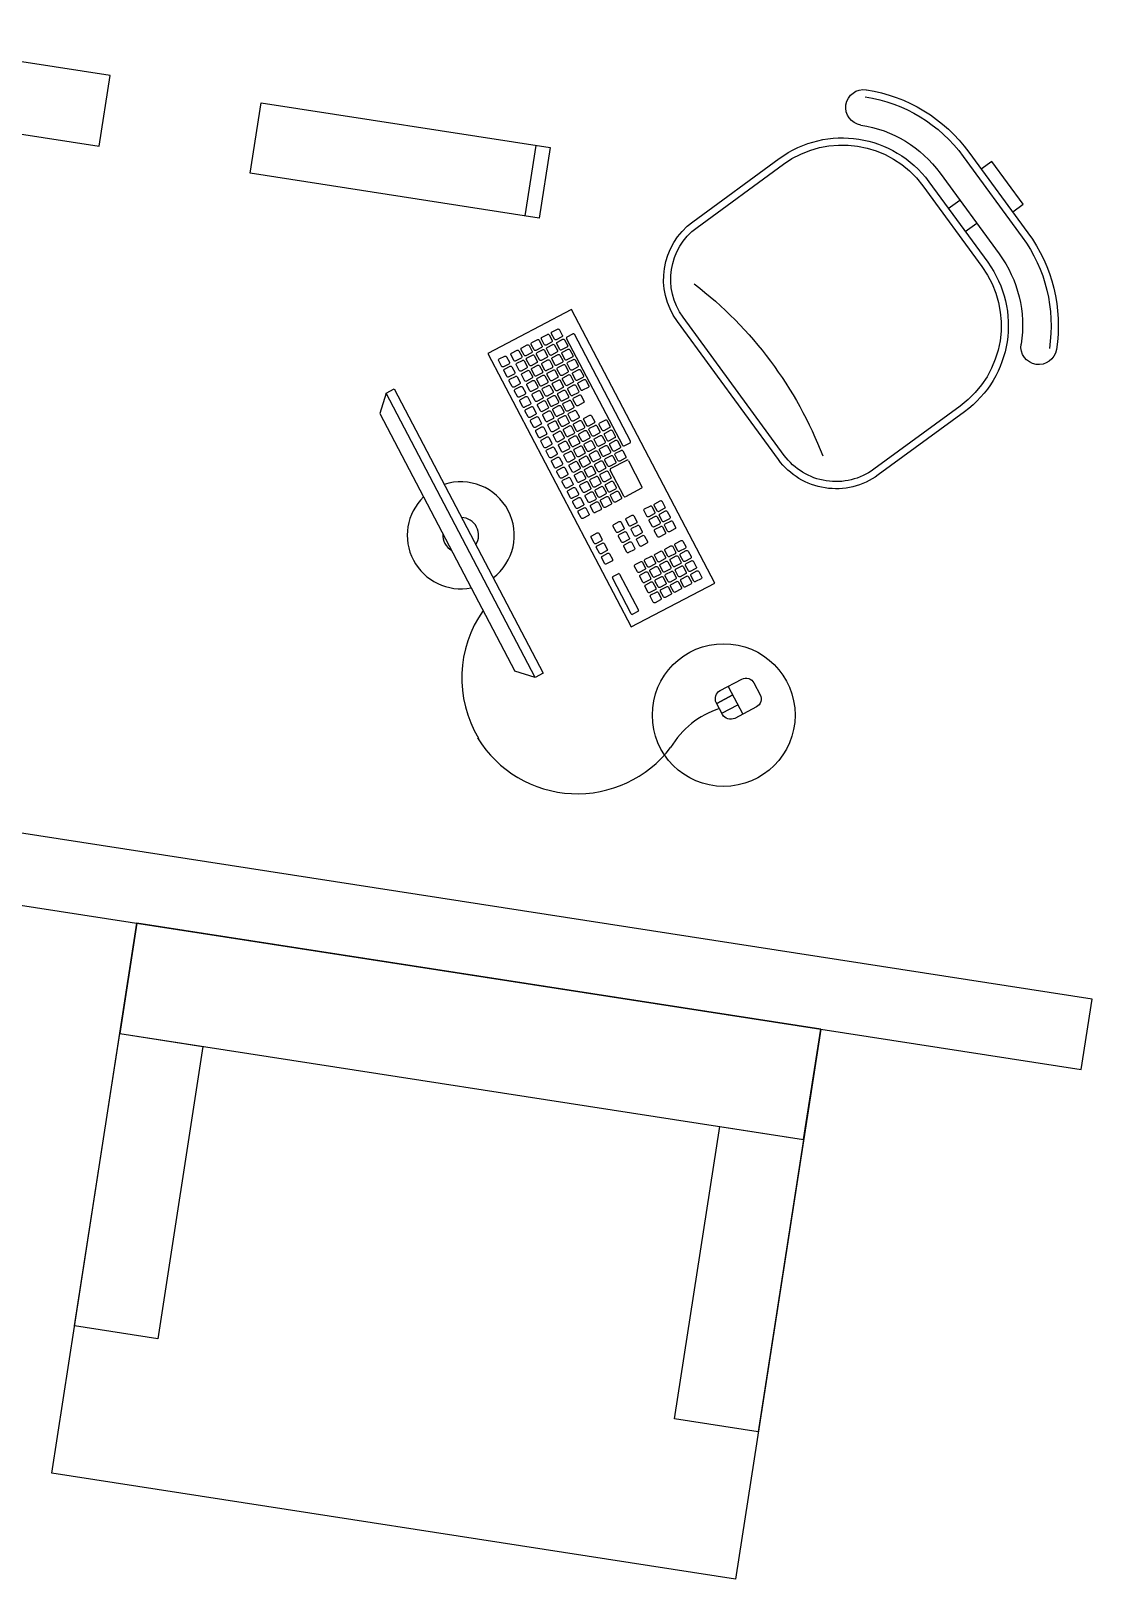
# Model space of a CAD drawing. Extents: x -1.7 to 87, y -33.6 to 19.
# Drawn here: x 25.513 to 27.022, y 2.935 to 5.105 of the extents above; entities that cross this region are included whole.
import ezdxf

# ---------------------------------------------------------------- set-up
doc = ezdxf.new("R2010")
doc.units = 0
doc.layers.add('AR-MOB', color=2, linetype='Continuous')

# ---------------------------------------------------------------- blocks, each defined once
blk = doc.blocks.new('SOFÁ1')
at = {"color": 2}
for p, q in [((0, 0.485), (0.78, 0.485)), ((0.78, 0.485), (0.78, -0.485)), ((0.78, -0.485), (0, -0.485))]:
    blk.add_line(p, q, dxfattribs=at)
for points in [[(0.78, -0.485), (0, -0.485), (0, 0.485), (0.78, 0.485)], [(0, -0.485), (0.1565, -0.485), (0.1565, 0.485), (0, 0.485)]]:
    blk.add_lwpolyline(points, close=True, dxfattribs=at)
at = {"color": 1}
for points in [[(0.1565, 0.366), (0.1565, 0.485), (0.5711, 0.485), (0.5711, 0.366)], [(0.1565, -0.485), (0.1565, -0.367), (0.5711, -0.367), (0.5711, -0.485)]]:
    blk.add_lwpolyline(points, close=True, dxfattribs=at)
blk = doc.blocks.new('CADEIRA-S')
at = {"color": 2}
for p, q in [((0.0718, 0.2686), (-0.0682, 0.2686)), ((0.0718, 0.2186), (-0.0682, 0.2186)), ((0.0718, 0.1986), (-0.0682, 0.1986)), ((-0.2182, 0.0486), (-0.2182, -0.1014)), ((0.2218, -0.1014), (0.2218, 0.0486)), ((-0.1182, -0.2014), (0.1218, -0.2014))]:
    blk.add_line(p, q, dxfattribs=at)
at = {"color": 1}
for p, q in [((0.0718, 0.2586), (-0.0682, 0.2586)), ((-0.0148, 0.1986), (-0.0149, 0.2186)), ((0.0252, 0.1986), (0.0251, 0.2186)), ((0.0718, 0.1886), (-0.0682, 0.1886)), ((-0.2082, 0.0486), (-0.2082, -0.1014)), ((0.2118, -0.1014), (0.2118, 0.0486)), ((-0.1182, -0.1914), (0.1218, -0.1914))]:
    blk.add_line(p, q, dxfattribs=at)
at = {"color": 2}
blk.add_lwpolyline([(-0.032, 0.2686), (-0.032, 0.2867), (0.0426, 0.2867), (0.0426, 0.2686)], dxfattribs=at)
for centre, radius, start, end in [((-0.0682, 0.0486), 0.22, 90, 135), ((0.0718, 0.0486), 0.22, 45, 90), ((-0.0682, 0.0486), 0.17, 90, 135), ((0.0718, 0.0486), 0.17, 45, 90), ((-0.2061, 0.1864), 0.025, 135, 315), ((-0.0682, 0.0486), 0.15, 90, 180), ((0.0718, 0.0486), 0.15, 0, 90), ((0.2097, 0.1864), 0.025, 225, 45), ((-0.1182, -0.1014), 0.1, 180, 270), ((0.1218, -0.1014), 0.1, 270, 0)]:
    blk.add_arc(centre, radius, start, end, dxfattribs=at)
at = {"color": 1}
for centre, radius, start, end in [((-0.0682, 0.0486), 0.21, 90, 135), ((0.0718, 0.0486), 0.21, 45, 90), ((-0.0682, 0.0486), 0.14, 90, 180), ((0.0718, 0.0486), 0.14, 0, 90), ((-0.1182, -0.1014), 0.09, 180, 270), ((0.1218, -0.1014), 0.09, 270, 0), ((-0.0052, -0.6823), 0.5534, 73.6911, 105.2491)]:
    blk.add_arc(centre, radius, start, end, dxfattribs=at)
blk = doc.blocks.new('CPU')
at = {"color": 1}
blk.add_line((1.1721, 1.0512), (1.1721, 0.9512), dxfattribs=at)
blk.add_lwpolyline([(0.7821, 0.9512), (1.1921, 0.9512), (1.1921, 1.0512), (0.7821, 1.0512)], close=True, dxfattribs=at)
blk = doc.blocks.new('estacao de trabalho 290 x 150')
at = {"color": 252}
for p, q in [((0.5718, 0.898), (0.5753, 0.9006)), ((0.681, 0.7663), (0.5804, 0.9024)), ((0.5808, 0.9046), (0.5882, 0.9101)), ((0.691, 0.7737), (0.5904, 0.9098)), ((0.6743, 0.7593), (0.6777, 0.7619)), ((0.6832, 0.7659), (0.6907, 0.7714)), ((0.6693, 0.7315), (0.6898, 0.7467)), ((0.6921, 0.7463), (0.7165, 0.7132)), ((0.6934, 0.6962), (0.669, 0.7293)), ((0.7162, 0.711), (0.6957, 0.6958)), ((0.7401, 0.6863), (0.7375, 0.6898)), ((0.6955, 0.5827), (0.7022, 0.5876)), ((0.7044, 0.5873), (0.7381, 0.5416)), ((0.7289, 0.5348), (0.6952, 0.5804)), ((0.7378, 0.5394), (0.7311, 0.5345))]:
    blk.add_line(p, q, dxfattribs=at)
at = {"color": 2}
for p, q in [((0.3423, 0.788), (0.3379, 0.7583)), ((0.3379, 0.7583), (0.5801, 0.4305)), ((0.8666, 0.4291), (0.887, 0.4442)), ((0.887, 0.4442), (0.8666, 0.4291)), ((0.8789, 0.4551), (0.905, 0.4198)), ((0.6097, 0.426), (0.5801, 0.4305)), ((0.8758, 0.4167), (0.8962, 0.4318))]:
    blk.add_line(p, q, dxfattribs=at)
for points in [[(0.8381, 0.5953), (0.5809, 0.9435), (0.4743, 0.8647), (0.7315, 0.5165)], [(-1.45, 0), (1.45, 0), (1.45, 0.1), (-1.45, 0.1)]]:
    blk.add_lwpolyline(points, close=True, dxfattribs=at)
at = {"color": 252}
for points in [[(0.5588, 0.9083), (0.5658, 0.9134, -0.414214), (0.5684, 0.913), (0.5736, 0.9061, -0.414214), (0.5732, 0.9034), (0.5662, 0.8983, -0.414214), (0.5636, 0.8987), (0.5584, 0.9057, -0.414214)], [(0.5331, 0.8893), (0.54, 0.8944, -0.414214), (0.5427, 0.894), (0.5478, 0.8871, -0.414214), (0.5474, 0.8844), (0.5405, 0.8793, -0.414214), (0.5378, 0.8797), (0.5327, 0.8866, -0.414214)], [(0.546, 0.8988), (0.5529, 0.9039, -0.414214), (0.5556, 0.9035), (0.5607, 0.8966, -0.414214), (0.5603, 0.8939), (0.5533, 0.8888, -0.414214), (0.5507, 0.8892), (0.5456, 0.8962, -0.414214)], [(0.5555, 0.8859), (0.5624, 0.8911, -0.414214), (0.5651, 0.8907), (0.5702, 0.8837, -0.414214), (0.5698, 0.8811), (0.5629, 0.8759, -0.414214), (0.5602, 0.8763), (0.5551, 0.8833, -0.414214)], [(0.5683, 0.8954), (0.5753, 0.9006, -0.414214), (0.5779, 0.9002), (0.5831, 0.8932, -0.414214), (0.5827, 0.8906), (0.5757, 0.8854, -0.414214), (0.5731, 0.8858), (0.5679, 0.8928, -0.414214)], [(0.5073, 0.8703), (0.5143, 0.8754, -0.414214), (0.5169, 0.875), (0.5221, 0.8681, -0.414214), (0.5217, 0.8654), (0.5147, 0.8603, -0.414214), (0.5121, 0.8607), (0.507, 0.8676, -0.414214)], [(0.5202, 0.8798), (0.5272, 0.8849, -0.414214), (0.5298, 0.8845), (0.535, 0.8776, -0.414214), (0.5346, 0.8749), (0.5276, 0.8698, -0.414214), (0.525, 0.8702), (0.5198, 0.8771, -0.414214)], [(0.5297, 0.8669), (0.5367, 0.8721, -0.414214), (0.5393, 0.8717), (0.5445, 0.8647, -0.414214), (0.5441, 0.8621), (0.5371, 0.8569, -0.414214), (0.5345, 0.8573), (0.5293, 0.8643, -0.414214)], [(0.5426, 0.8764), (0.5495, 0.8816, -0.414214), (0.5522, 0.8812), (0.5573, 0.8742, -0.414214), (0.5569, 0.8716), (0.55, 0.8664, -0.414214), (0.5473, 0.8668), (0.5422, 0.8738, -0.414214)], [(0.5521, 0.8636), (0.5591, 0.8687, -0.414214), (0.5617, 0.8683), (0.5668, 0.8613, -0.414214), (0.5664, 0.8587), (0.5595, 0.8536, -0.414214), (0.5568, 0.8539), (0.5517, 0.8609, -0.414214)], [(0.565, 0.8731), (0.5719, 0.8782, -0.414214), (0.5746, 0.8778), (0.5797, 0.8708, -0.414214), (0.5793, 0.8682), (0.5724, 0.8631, -0.414214), (0.5697, 0.8635), (0.5646, 0.8704, -0.414214)], [(0.5778, 0.8826), (0.5848, 0.8877, -0.414214), (0.5874, 0.8873), (0.5926, 0.8804, -0.414214), (0.5922, 0.8777), (0.5852, 0.8726, -0.414214), (0.5826, 0.873), (0.5774, 0.8799, -0.414214)], [(0.5873, 0.8697), (0.5943, 0.8748, -0.414214), (0.5969, 0.8744), (0.6021, 0.8675, -0.414214), (0.6017, 0.8648), (0.5947, 0.8597, -0.414214), (0.5921, 0.8601), (0.5869, 0.8671, -0.414214)], [(0.4915, 0.8595), (0.4985, 0.8646, -0.414214), (0.5011, 0.8642), (0.5063, 0.8573, -0.414214), (0.5059, 0.8546), (0.4989, 0.8495, -0.414214), (0.4963, 0.8499), (0.4911, 0.8569, -0.414214)], [(0.501, 0.8466), (0.508, 0.8518, -0.414214), (0.5106, 0.8514), (0.5158, 0.8444, -0.414214), (0.5154, 0.8418), (0.5084, 0.8366, -0.414214), (0.5058, 0.837), (0.5006, 0.844, -0.414214)], [(0.5169, 0.8574), (0.5238, 0.8625, -0.414214), (0.5265, 0.8621), (0.5316, 0.8552, -0.414214), (0.5312, 0.8525), (0.5242, 0.8474, -0.414214), (0.5216, 0.8478), (0.5165, 0.8548, -0.414214)], [(0.5264, 0.8445), (0.5333, 0.8497, -0.414214), (0.536, 0.8493), (0.5411, 0.8423, -0.414214), (0.5407, 0.8397), (0.5338, 0.8345, -0.414214), (0.5311, 0.8349), (0.526, 0.8419, -0.414214)], [(0.5392, 0.854), (0.5462, 0.8592, -0.414214), (0.5488, 0.8588), (0.554, 0.8518, -0.414214), (0.5536, 0.8492), (0.5466, 0.844, -0.414214), (0.544, 0.8444), (0.5388, 0.8514, -0.414214)], [(0.5487, 0.8412), (0.5557, 0.8463, -0.414214), (0.5583, 0.8459), (0.5635, 0.839, -0.414214), (0.5631, 0.8363), (0.5561, 0.8312, -0.414214), (0.5535, 0.8316), (0.5483, 0.8385, -0.414214)], [(0.5616, 0.8507), (0.5686, 0.8558, -0.414214), (0.5712, 0.8554), (0.5763, 0.8485, -0.414214), (0.5759, 0.8458), (0.569, 0.8407, -0.414214), (0.5663, 0.8411), (0.5612, 0.848, -0.414214)], [(0.5745, 0.8602), (0.5814, 0.8653, -0.414214), (0.5841, 0.8649), (0.5892, 0.858, -0.414214), (0.5888, 0.8553), (0.5819, 0.8502, -0.414214), (0.5792, 0.8506), (0.5741, 0.8575, -0.414214)], [(0.584, 0.8473), (0.5909, 0.8525, -0.414214), (0.5936, 0.8521), (0.5987, 0.8451, -0.414214), (0.5983, 0.8425), (0.5914, 0.8373, -0.414214), (0.5887, 0.8377), (0.5836, 0.8447, -0.414214)], [(0.5969, 0.8568), (0.6038, 0.862, -0.414214), (0.6065, 0.8616), (0.6116, 0.8546, -0.414214), (0.6112, 0.852), (0.6042, 0.8468, -0.414214), (0.6016, 0.8472), (0.5965, 0.8542, -0.414214)], [(0.6064, 0.844), (0.6133, 0.8491, -0.414214), (0.616, 0.8487), (0.6211, 0.8417, -0.414214), (0.6207, 0.8391), (0.6137, 0.834, -0.414214), (0.6111, 0.8344), (0.606, 0.8413, -0.414214)], [(0.5105, 0.8338), (0.5175, 0.8389, -0.414214), (0.5201, 0.8385), (0.5253, 0.8315, -0.414214), (0.5249, 0.8289), (0.5179, 0.8238, -0.414214), (0.5153, 0.8242), (0.5101, 0.8311, -0.414214)], [(0.52, 0.8209), (0.527, 0.826, -0.414214), (0.5296, 0.8256), (0.5348, 0.8187, -0.414214), (0.5344, 0.816), (0.5274, 0.8109, -0.414214), (0.5248, 0.8113), (0.5196, 0.8182, -0.414214)], [(0.5359, 0.8317), (0.5428, 0.8368, -0.414214), (0.5455, 0.8364), (0.5506, 0.8295, -0.414214), (0.5502, 0.8268), (0.5433, 0.8217, -0.414214), (0.5406, 0.8221), (0.5355, 0.829, -0.414214)], [(0.5582, 0.8283), (0.5652, 0.8334, -0.414214), (0.5678, 0.833), (0.573, 0.8261, -0.414214), (0.5726, 0.8234), (0.5656, 0.8183, -0.414214), (0.563, 0.8187), (0.5578, 0.8257, -0.414214)], [(0.5711, 0.8378), (0.5781, 0.843, -0.414214), (0.5807, 0.8426), (0.5859, 0.8356, -0.414214), (0.5855, 0.833), (0.5785, 0.8278, -0.414214), (0.5759, 0.8282), (0.5707, 0.8352, -0.414214)], [(0.5806, 0.8249), (0.5876, 0.8301, -0.414214), (0.5902, 0.8297), (0.5954, 0.8227, -0.414214), (0.595, 0.8201), (0.588, 0.8149, -0.414214), (0.5854, 0.8153), (0.5802, 0.8223, -0.414214)], [(0.5935, 0.8345), (0.6004, 0.8396, -0.414214), (0.6031, 0.8392), (0.6082, 0.8322, -0.414214), (0.6078, 0.8296), (0.6009, 0.8245, -0.414214), (0.5982, 0.8249), (0.5931, 0.8318, -0.414214)], [(0.603, 0.8216), (0.61, 0.8267, -0.414214), (0.6126, 0.8263), (0.6177, 0.8194, -0.414214), (0.6173, 0.8167), (0.6104, 0.8116, -0.414214), (0.6077, 0.812), (0.6026, 0.8189, -0.414214)], [(0.5295, 0.808), (0.5365, 0.8132, -0.414214), (0.5391, 0.8128), (0.5443, 0.8058, -0.414214), (0.5439, 0.8032), (0.5369, 0.798, -0.414214), (0.5343, 0.7984), (0.5292, 0.8054, -0.414214)], [(0.5454, 0.8188), (0.5523, 0.8239, -0.414214), (0.555, 0.8235), (0.5601, 0.8166, -0.414214), (0.5597, 0.8139), (0.5528, 0.8088, -0.414214), (0.5501, 0.8092), (0.545, 0.8162, -0.414214)], [(0.5549, 0.8059), (0.5618, 0.8111, -0.414214), (0.5645, 0.8107), (0.5696, 0.8037, -0.414214), (0.5692, 0.8011), (0.5623, 0.7959, -0.414214), (0.5596, 0.7963), (0.5545, 0.8033, -0.414214)], [(0.5678, 0.8154), (0.5747, 0.8206, -0.414214), (0.5774, 0.8202), (0.5825, 0.8132, -0.414214), (0.5821, 0.8106), (0.5751, 0.8054, -0.414214), (0.5725, 0.8058), (0.5674, 0.8128, -0.414214)], [(0.5773, 0.8026), (0.5842, 0.8077, -0.414214), (0.5869, 0.8073), (0.592, 0.8004, -0.414214), (0.5916, 0.7977), (0.5846, 0.7926, -0.414214), (0.582, 0.793), (0.5769, 0.7999, -0.414214)], [(0.5901, 0.8121), (0.5971, 0.8172, -0.414214), (0.5997, 0.8168), (0.6049, 0.8099, -0.414214), (0.6045, 0.8072), (0.5975, 0.8021, -0.414214), (0.5949, 0.8025), (0.5897, 0.8094, -0.414214)], [(0.5996, 0.7992), (0.6066, 0.8043, -0.414214), (0.6092, 0.8039), (0.6144, 0.797, -0.414214), (0.614, 0.7943), (0.607, 0.7892, -0.414214), (0.6044, 0.7896), (0.5992, 0.7966, -0.414214)], [(0.5391, 0.7952), (0.546, 0.8003, -0.414214), (0.5487, 0.7999), (0.5538, 0.7929, -0.414214), (0.5534, 0.7903), (0.5464, 0.7852, -0.414214), (0.5438, 0.7856), (0.5387, 0.7925, -0.414214)], [(0.5486, 0.7823), (0.5555, 0.7874, -0.414214), (0.5582, 0.787), (0.5633, 0.7801, -0.414214), (0.5629, 0.7774), (0.556, 0.7723, -0.414214), (0.5533, 0.7727), (0.5482, 0.7796, -0.414214)], [(0.5644, 0.7931), (0.5713, 0.7982, -0.414214), (0.574, 0.7978), (0.5791, 0.7908, -0.414214), (0.5787, 0.7882), (0.5718, 0.7831, -0.414214), (0.5691, 0.7835), (0.564, 0.7904, -0.414214)], [(0.5739, 0.7802), (0.5809, 0.7853, -0.414214), (0.5835, 0.7849), (0.5886, 0.778, -0.414214), (0.5882, 0.7753), (0.5813, 0.7702, -0.414214), (0.5786, 0.7706), (0.5735, 0.7775, -0.414214)], [(0.5868, 0.7897), (0.5937, 0.7948, -0.414214), (0.5964, 0.7944), (0.6015, 0.7875, -0.414214), (0.6011, 0.7848), (0.5942, 0.7797, -0.414214), (0.5915, 0.7801), (0.5864, 0.7871, -0.414214)], [(0.5963, 0.7768), (0.6032, 0.782, -0.414214), (0.6059, 0.7816), (0.611, 0.7746, -0.414214), (0.6106, 0.772), (0.6037, 0.7668, -0.414214), (0.601, 0.7672), (0.5959, 0.7742, -0.414214)], [(0.6091, 0.7863), (0.6161, 0.7915, -0.414214), (0.6187, 0.7911), (0.6239, 0.7841, -0.414214), (0.6235, 0.7815), (0.6165, 0.7763, -0.414214), (0.6139, 0.7767), (0.6087, 0.7837, -0.414214)], [(0.622, 0.7958), (0.629, 0.801, -0.414214), (0.6316, 0.8006), (0.6368, 0.7936, -0.414214), (0.6364, 0.791), (0.6294, 0.7858, -0.414214), (0.6268, 0.7862), (0.6216, 0.7932, -0.414214)], [(0.6315, 0.783), (0.6385, 0.7881, -0.414214), (0.6411, 0.7877), (0.6463, 0.7808, -0.414214), (0.6459, 0.7781), (0.6389, 0.773, -0.414214), (0.6363, 0.7734), (0.6311, 0.7803, -0.414214)], [(0.6444, 0.7925), (0.6513, 0.7976, -0.414214), (0.654, 0.7972), (0.6591, 0.7903, -0.414214), (0.6587, 0.7876), (0.6518, 0.7825, -0.414214), (0.6491, 0.7829), (0.644, 0.7898, -0.414214)], [(0.6539, 0.7796), (0.6608, 0.7848, -0.414214), (0.6635, 0.7844), (0.6686, 0.7774, -0.414214), (0.6682, 0.7748), (0.6613, 0.7696, -0.414214), (0.6586, 0.77), (0.6535, 0.777, -0.414214)], [(0.5581, 0.7694), (0.565, 0.7746, -0.414214), (0.5677, 0.7742), (0.5728, 0.7672, -0.414214), (0.5724, 0.7646), (0.5655, 0.7594, -0.414214), (0.5628, 0.7598), (0.5577, 0.7668, -0.414214)], [(0.5676, 0.7566), (0.5745, 0.7617, -0.414214), (0.5772, 0.7613), (0.5823, 0.7543, -0.414214), (0.5819, 0.7517), (0.575, 0.7465, -0.414214), (0.5723, 0.7469), (0.5672, 0.7539, -0.414214)], [(0.5834, 0.7673), (0.5904, 0.7725, -0.414214), (0.593, 0.7721), (0.5981, 0.7651, -0.414214), (0.5977, 0.7625), (0.5908, 0.7573, -0.414214), (0.5881, 0.7577), (0.583, 0.7647, -0.414214)], [(0.5929, 0.7545), (0.5999, 0.7596, -0.414214), (0.6025, 0.7592), (0.6077, 0.7522, -0.414214), (0.6073, 0.7496), (0.6003, 0.7445, -0.414214), (0.5977, 0.7449), (0.5925, 0.7518, -0.414214)], [(0.6058, 0.764), (0.6127, 0.7691, -0.414214), (0.6154, 0.7687), (0.6205, 0.7617, -0.414214), (0.6201, 0.7591), (0.6132, 0.754, -0.414214), (0.6105, 0.7544), (0.6054, 0.7613, -0.414214)], [(0.6187, 0.7735), (0.6256, 0.7786, -0.414214), (0.6283, 0.7782), (0.6334, 0.7713, -0.414214), (0.633, 0.7686), (0.626, 0.7635, -0.414214), (0.6234, 0.7639), (0.6183, 0.7708, -0.414214)], [(0.6282, 0.7606), (0.6351, 0.7657, -0.414214), (0.6378, 0.7653), (0.6429, 0.7584, -0.414214), (0.6425, 0.7557), (0.6355, 0.7506, -0.414214), (0.6329, 0.751), (0.6278, 0.758, -0.414214)], [(0.641, 0.7701), (0.648, 0.7752, -0.414214), (0.6506, 0.7748), (0.6558, 0.7679, -0.414214), (0.6554, 0.7652), (0.6484, 0.7601, -0.414214), (0.6458, 0.7605), (0.6406, 0.7675, -0.414214)], [(0.6505, 0.7572), (0.6575, 0.7624, -0.414214), (0.6601, 0.762), (0.6653, 0.755, -0.414214), (0.6649, 0.7524), (0.6579, 0.7472, -0.414214), (0.6553, 0.7476), (0.6501, 0.7546, -0.414214)], [(0.6634, 0.7667), (0.6704, 0.7719, -0.414214), (0.673, 0.7715), (0.6781, 0.7645, -0.414214), (0.6777, 0.7619), (0.6708, 0.7567, -0.414214), (0.6681, 0.7571), (0.663, 0.7641, -0.414214)], [(0.5771, 0.7437), (0.584, 0.7488, -0.414214), (0.5867, 0.7484), (0.5918, 0.7415, -0.414214), (0.5914, 0.7388), (0.5845, 0.7337, -0.414214), (0.5818, 0.7341), (0.5767, 0.741, -0.414214)], [(0.6024, 0.7416), (0.6094, 0.7467, -0.414214), (0.612, 0.7463), (0.6172, 0.7394, -0.414214), (0.6168, 0.7367), (0.6098, 0.7316, -0.414214), (0.6072, 0.732), (0.602, 0.7389, -0.414214)], [(0.6153, 0.7511), (0.6222, 0.7562, -0.414214), (0.6249, 0.7558), (0.63, 0.7489, -0.414214), (0.6296, 0.7462), (0.6227, 0.7411, -0.414214), (0.62, 0.7415), (0.6149, 0.7484, -0.414214)], [(0.6248, 0.7382), (0.6317, 0.7434, -0.414214), (0.6344, 0.743), (0.6395, 0.736, -0.414214), (0.6391, 0.7334), (0.6322, 0.7282, -0.414214), (0.6295, 0.7286), (0.6244, 0.7356, -0.414214)], [(0.6377, 0.7477), (0.6446, 0.7529, -0.414214), (0.6473, 0.7525), (0.6524, 0.7455, -0.414214), (0.652, 0.7429), (0.6451, 0.7377, -0.414214), (0.6424, 0.7381), (0.6373, 0.7451, -0.414214)], [(0.6472, 0.7349), (0.6541, 0.74, -0.414214), (0.6568, 0.7396), (0.6619, 0.7326, -0.414214), (0.6615, 0.73), (0.6546, 0.7249, -0.414214), (0.6519, 0.7253), (0.6468, 0.7322, -0.414214)], [(0.66, 0.7444), (0.667, 0.7495, -0.414214), (0.6696, 0.7491), (0.6748, 0.7422, -0.414214), (0.6744, 0.7395), (0.6674, 0.7344, -0.414214), (0.6648, 0.7348), (0.6596, 0.7417, -0.414214)], [(0.6729, 0.7539), (0.6799, 0.759, -0.414214), (0.6825, 0.7586), (0.6877, 0.7517, -0.414214), (0.6873, 0.749), (0.6803, 0.7439, -0.414214), (0.6777, 0.7443), (0.6725, 0.7512, -0.414214)], [(0.5866, 0.7308), (0.5935, 0.7359, -0.414214), (0.5962, 0.7356), (0.6013, 0.7286, -0.414214), (0.6009, 0.7259), (0.594, 0.7208, -0.414214), (0.5913, 0.7212), (0.5862, 0.7282, -0.414214)], [(0.5961, 0.7179), (0.6031, 0.7231, -0.414214), (0.6057, 0.7227), (0.6108, 0.7157, -0.414214), (0.6104, 0.7131), (0.6035, 0.7079, -0.414214), (0.6008, 0.7083), (0.5957, 0.7153, -0.414214)], [(0.6119, 0.7287), (0.6189, 0.7339, -0.414214), (0.6215, 0.7335), (0.6267, 0.7265, -0.414214), (0.6263, 0.7239), (0.6193, 0.7187, -0.414214), (0.6167, 0.7191), (0.6115, 0.7261, -0.414214)], [(0.6214, 0.7158), (0.6284, 0.721, -0.414214), (0.631, 0.7206), (0.6362, 0.7136, -0.414214), (0.6358, 0.711), (0.6288, 0.7058, -0.414214), (0.6262, 0.7062), (0.621, 0.7132, -0.414214)], [(0.6343, 0.7254), (0.6413, 0.7305, -0.414214), (0.6439, 0.7301), (0.649, 0.7231, -0.414214), (0.6486, 0.7205), (0.6417, 0.7154, -0.414214), (0.639, 0.7158), (0.6339, 0.7227, -0.414214)], [(0.6438, 0.7125), (0.6508, 0.7176, -0.414214), (0.6534, 0.7172), (0.6586, 0.7103, -0.414214), (0.6582, 0.7076), (0.6512, 0.7025, -0.414214), (0.6486, 0.7029), (0.6434, 0.7098, -0.414214)], [(0.6567, 0.722), (0.6636, 0.7271, -0.414214), (0.6663, 0.7267), (0.6714, 0.7198, -0.414214), (0.671, 0.7171), (0.6641, 0.712, -0.414214), (0.6614, 0.7124), (0.6563, 0.7193, -0.414214)], [(0.6056, 0.7051), (0.6126, 0.7102, -0.414214), (0.6152, 0.7098), (0.6203, 0.7029, -0.414214), (0.6199, 0.7002), (0.613, 0.6951, -0.414214), (0.6103, 0.6955), (0.6052, 0.7024, -0.414214)], [(0.6151, 0.6922), (0.6221, 0.6973, -0.414214), (0.6247, 0.6969), (0.6299, 0.69, -0.414214), (0.6295, 0.6873), (0.6225, 0.6822, -0.414214), (0.6199, 0.6826), (0.6147, 0.6896, -0.414214)], [(0.6309, 0.703), (0.6379, 0.7081, -0.414214), (0.6405, 0.7077), (0.6457, 0.7008, -0.414214), (0.6453, 0.6981), (0.6383, 0.693, -0.414214), (0.6357, 0.6934), (0.6305, 0.7003, -0.414214)], [(0.6405, 0.6901), (0.6474, 0.6952, -0.414214), (0.65, 0.6948), (0.6552, 0.6879, -0.414214), (0.6548, 0.6852), (0.6478, 0.6801, -0.414214), (0.6452, 0.6805), (0.6401, 0.6875, -0.414214)], [(0.6533, 0.6996), (0.6603, 0.7048, -0.414214), (0.6629, 0.7044), (0.6681, 0.6974, -0.414214), (0.6677, 0.6948), (0.6607, 0.6896, -0.414214), (0.6581, 0.69), (0.6529, 0.697, -0.414214)], [(0.6662, 0.7091), (0.6731, 0.7143, -0.414214), (0.6758, 0.7139), (0.6809, 0.7069, -0.414214), (0.6805, 0.7043), (0.6736, 0.6991, -0.414214), (0.6709, 0.6995), (0.6658, 0.7065, -0.414214)], [(0.6757, 0.6963), (0.6826, 0.7014, -0.414214), (0.6853, 0.701), (0.6904, 0.694, -0.414214), (0.69, 0.6914), (0.6831, 0.6863, -0.414214), (0.6804, 0.6867), (0.6753, 0.6936, -0.414214)], [(0.7379, 0.6924), (0.7448, 0.6976, -0.414214), (0.7475, 0.6972), (0.7526, 0.6902, -0.414214), (0.7522, 0.6876), (0.7453, 0.6824, -0.414214), (0.7426, 0.6828), (0.7375, 0.6898, -0.414214)], [(0.6246, 0.6793), (0.6316, 0.6845, -0.414214), (0.6342, 0.6841), (0.6394, 0.6771, -0.414214), (0.639, 0.6745), (0.632, 0.6693, -0.414214), (0.6294, 0.6697), (0.6242, 0.6767, -0.414214)], [(0.65, 0.6772), (0.6569, 0.6824, -0.414214), (0.6596, 0.682), (0.6647, 0.675, -0.414214), (0.6643, 0.6724), (0.6573, 0.6672, -0.414214), (0.6547, 0.6676), (0.6496, 0.6746, -0.414214)], [(0.6628, 0.6867), (0.6698, 0.6919, -0.414214), (0.6724, 0.6915), (0.6776, 0.6845, -0.414214), (0.6772, 0.6819), (0.6702, 0.6767, -0.414214), (0.6676, 0.6771), (0.6624, 0.6841, -0.414214)], [(0.725, 0.6829), (0.732, 0.6881, -0.414214), (0.7346, 0.6877), (0.7398, 0.6807, -0.414214), (0.7394, 0.6781), (0.7324, 0.6729, -0.414214), (0.7298, 0.6733), (0.7246, 0.6803, -0.414214)], [(0.7345, 0.6701), (0.7415, 0.6752, -0.414214), (0.7441, 0.6748), (0.7493, 0.6678, -0.414214), (0.7489, 0.6652), (0.7419, 0.6601, -0.414214), (0.7393, 0.6605), (0.7341, 0.6674, -0.414214)], [(0.7474, 0.6796), (0.7544, 0.6847, -0.414214), (0.757, 0.6843), (0.7621, 0.6773, -0.414214), (0.7617, 0.6747), (0.7548, 0.6696, -0.414214), (0.7521, 0.67), (0.747, 0.6769, -0.414214)], [(0.6341, 0.6665), (0.6411, 0.6716, -0.414214), (0.6437, 0.6712), (0.6489, 0.6643, -0.414214), (0.6485, 0.6616), (0.6415, 0.6565, -0.414214), (0.6389, 0.6569), (0.6337, 0.6638, -0.414214)], [(0.6857, 0.6548), (0.6927, 0.6599, -0.414214), (0.6953, 0.6595), (0.7004, 0.6525, -0.414214), (0.7, 0.6499), (0.6931, 0.6448, -0.414214), (0.6904, 0.6451), (0.6853, 0.6521, -0.414214)], [(0.7021, 0.6664), (0.7091, 0.6715, -0.414214), (0.7117, 0.6711), (0.7169, 0.6641, -0.414214), (0.7165, 0.6615), (0.7095, 0.6564, -0.414214), (0.7069, 0.6568), (0.7017, 0.6637, -0.414214)], [(0.7116, 0.6535), (0.7186, 0.6586, -0.414214), (0.7212, 0.6582), (0.7264, 0.6513, -0.414214), (0.726, 0.6486), (0.719, 0.6435, -0.414214), (0.7164, 0.6439), (0.7112, 0.6508, -0.414214)], [(0.744, 0.6572), (0.751, 0.6623, -0.414214), (0.7536, 0.6619), (0.7588, 0.655, -0.414214), (0.7584, 0.6523), (0.7514, 0.6472, -0.414214), (0.7488, 0.6476), (0.7436, 0.6545, -0.414214)], [(0.7569, 0.6667), (0.7639, 0.6718, -0.414214), (0.7665, 0.6714), (0.7716, 0.6645, -0.414214), (0.7713, 0.6618), (0.7643, 0.6567, -0.414214), (0.7617, 0.6571), (0.7565, 0.664, -0.414214)], [(0.6575, 0.6343), (0.6645, 0.6395, -0.414214), (0.6671, 0.6391), (0.6723, 0.6321, -0.414214), (0.6719, 0.6295), (0.6649, 0.6243, -0.414214), (0.6623, 0.6247), (0.6571, 0.6317, -0.414214)], [(0.6952, 0.6419), (0.7022, 0.647, -0.414214), (0.7048, 0.6466), (0.7099, 0.6397, -0.414214), (0.7095, 0.637), (0.7026, 0.6319, -0.414214), (0.6999, 0.6323), (0.6948, 0.6392, -0.414214)], [(0.7047, 0.629), (0.7117, 0.6342, -0.414214), (0.7143, 0.6338), (0.7195, 0.6268, -0.414214), (0.7191, 0.6242), (0.7121, 0.619, -0.414214), (0.7095, 0.6194), (0.7043, 0.6264, -0.414214)], [(0.7211, 0.6406), (0.7281, 0.6458, -0.414214), (0.7307, 0.6454), (0.7359, 0.6384, -0.414214), (0.7355, 0.6358), (0.7285, 0.6306, -0.414214), (0.7259, 0.631), (0.7207, 0.638, -0.414214)], [(0.7624, 0.6323), (0.7693, 0.6375, -0.414214), (0.772, 0.6371), (0.7771, 0.6301, -0.414214), (0.7767, 0.6275), (0.7698, 0.6223, -0.414214), (0.7671, 0.6227), (0.762, 0.6297, -0.414214)], [(0.7752, 0.6418), (0.7822, 0.647, -0.414214), (0.7848, 0.6466), (0.79, 0.6396, -0.414214), (0.7896, 0.637), (0.7826, 0.6318, -0.414214), (0.78, 0.6322), (0.7748, 0.6392, -0.414214)], [(0.7847, 0.629), (0.7917, 0.6341, -0.414214), (0.7943, 0.6337), (0.7995, 0.6268, -0.414214), (0.7991, 0.6241), (0.7921, 0.619, -0.414214), (0.7895, 0.6194), (0.7843, 0.6263, -0.414214)], [(0.667, 0.6215), (0.674, 0.6266, -0.414214), (0.6766, 0.6262), (0.6818, 0.6192, -0.414214), (0.6814, 0.6166), (0.6744, 0.6115, -0.414214), (0.6718, 0.6119), (0.6666, 0.6188, -0.414214)], [(0.6766, 0.6086), (0.6835, 0.6137, -0.414214), (0.6862, 0.6133), (0.6913, 0.6064, -0.414214), (0.6909, 0.6037), (0.6839, 0.5986, -0.414214), (0.6813, 0.599), (0.6762, 0.6059, -0.414214)], [(0.7238, 0.6038), (0.7307, 0.609, -0.414214), (0.7334, 0.6086), (0.7385, 0.6016, -0.414214), (0.7381, 0.599), (0.7311, 0.5938, -0.414214), (0.7285, 0.5942), (0.7234, 0.6012, -0.414214)], [(0.7366, 0.6133), (0.7436, 0.6185, -0.414214), (0.7462, 0.6181), (0.7514, 0.6111, -0.414214), (0.751, 0.6085), (0.744, 0.6033, -0.414214), (0.7414, 0.6037), (0.7362, 0.6107, -0.414214)], [(0.7495, 0.6228), (0.7564, 0.628, -0.414214), (0.7591, 0.6276), (0.7642, 0.6206, -0.414214), (0.7638, 0.618), (0.7569, 0.6128, -0.414214), (0.7542, 0.6132), (0.7491, 0.6202, -0.414214)], [(0.759, 0.61), (0.766, 0.6151, -0.414214), (0.7686, 0.6147), (0.7737, 0.6077, -0.414214), (0.7733, 0.6051), (0.7664, 0.6, -0.414214), (0.7637, 0.6004), (0.7586, 0.6073, -0.414214)], [(0.7719, 0.6195), (0.7788, 0.6246, -0.414214), (0.7815, 0.6242), (0.7866, 0.6173, -0.414214), (0.7862, 0.6146), (0.7793, 0.6095, -0.414214), (0.7766, 0.6099), (0.7715, 0.6168, -0.414214)], [(0.7814, 0.6066), (0.7883, 0.6117, -0.414214), (0.791, 0.6113), (0.7961, 0.6044, -0.414214), (0.7957, 0.6017), (0.7888, 0.5966, -0.414214), (0.7861, 0.597), (0.781, 0.604, -0.414214)], [(0.7942, 0.6161), (0.8012, 0.6212, -0.414214), (0.8038, 0.6208), (0.809, 0.6139, -0.414214), (0.8086, 0.6112), (0.8016, 0.6061, -0.414214), (0.799, 0.6065), (0.7938, 0.6135, -0.414214)], [(0.8038, 0.6032), (0.8107, 0.6084, -0.414214), (0.8134, 0.608), (0.8185, 0.601, -0.414214), (0.8181, 0.5984), (0.8111, 0.5932, -0.414214), (0.8085, 0.5936), (0.8034, 0.6006, -0.414214)], [(0.7333, 0.5909), (0.7402, 0.5961, -0.414214), (0.7429, 0.5957), (0.748, 0.5887, -0.414214), (0.7476, 0.5861), (0.7407, 0.5809, -0.414214), (0.738, 0.5813), (0.7329, 0.5883, -0.414214)], [(0.7461, 0.6005), (0.7531, 0.6056, -0.414214), (0.7557, 0.6052), (0.7609, 0.5982, -0.414214), (0.7605, 0.5956), (0.7535, 0.5905, -0.414214), (0.7509, 0.5909), (0.7457, 0.5978, -0.414214)], [(0.7556, 0.5876), (0.7626, 0.5927, -0.414214), (0.7652, 0.5923), (0.7704, 0.5854, -0.414214), (0.77, 0.5827), (0.763, 0.5776, -0.414214), (0.7604, 0.578), (0.7552, 0.5849, -0.414214)], [(0.7685, 0.5971), (0.7755, 0.6022, -0.414214), (0.7781, 0.6018), (0.7832, 0.5949, -0.414214), (0.7828, 0.5922), (0.7759, 0.5871, -0.414214), (0.7732, 0.5875), (0.7681, 0.5944, -0.414214)], [(0.778, 0.5842), (0.785, 0.5894, -0.414214), (0.7876, 0.589), (0.7928, 0.582, -0.414214), (0.7924, 0.5794), (0.7854, 0.5742, -0.414214), (0.7828, 0.5746), (0.7776, 0.5816, -0.414214)], [(0.7909, 0.5937), (0.7978, 0.5989, -0.414214), (0.8005, 0.5985), (0.8056, 0.5915, -0.414214), (0.8052, 0.5889), (0.7983, 0.5837, -0.414214), (0.7956, 0.5841), (0.7905, 0.5911, -0.414214)], [(0.7428, 0.5781), (0.7497, 0.5832, -0.414214), (0.7524, 0.5828), (0.7575, 0.5759, -0.414214), (0.7571, 0.5732), (0.7502, 0.5681, -0.414214), (0.7475, 0.5685), (0.7424, 0.5754, -0.414214)], [(0.7523, 0.5652), (0.7592, 0.5703, -0.414214), (0.7619, 0.5699), (0.767, 0.563, -0.414214), (0.7666, 0.5603), (0.7597, 0.5552, -0.414214), (0.757, 0.5556), (0.7519, 0.5626, -0.414214)], [(0.7651, 0.5747), (0.7721, 0.5799, -0.414214), (0.7747, 0.5795), (0.7799, 0.5725, -0.414214), (0.7795, 0.5699), (0.7725, 0.5647, -0.414214), (0.7699, 0.5651), (0.7647, 0.5721, -0.414214)]]:
    blk.add_lwpolyline(points, format="xyb", close=True, dxfattribs=at)
at = {"color": 1}
blk.add_lwpolyline([(0.3524, 0.7954), (0.6198, 0.4335), (0.6097, 0.426), (0.3423, 0.788)], close=True, dxfattribs=at)
at = {"color": 2}
blk.add_lwpolyline([(0.925, 0.4502, -0.414214), (0.9224, 0.4327), (0.8947, 0.4122, -0.414214), (0.8772, 0.4148), (0.8659, 0.43, -0.414214), (0.8686, 0.4475), (0.8963, 0.468, -0.414214), (0.9138, 0.4654)], format="xyb", close=True, dxfattribs=at)
at = {"color": 1}
blk.add_circle((0.8788, 0.4144), 0.1, dxfattribs=at)
at = {"color": 252}
for centre, start, end in [((0.5817, 0.9033), 126.456, 216.456), ((0.5891, 0.9088), 36.456, 126.456), ((0.6823, 0.7672), 216.456, 306.456), ((0.6897, 0.7727), 306.456, 36.456), ((0.6908, 0.7454), 36.456, 126.456), ((0.6703, 0.7302), 126.456, 216.456), ((0.6947, 0.6971), 216.456, 306.456), ((0.7153, 0.7123), 306.456, 36.456), ((0.7031, 0.5863), 36.456, 126.456), ((0.6965, 0.5814), 126.456, 216.456), ((0.7302, 0.5358), 216.456, 306.456), ((0.7368, 0.5407), 306.456, 36.456)]:
    blk.add_arc(centre, 0.0016, start, end, dxfattribs=at)
at = {"color": 1}
for radius, start, end in [(0.075, 316.0501, 116.862), (0.075, 142.886, 290.0261), (0.025, 336.456, 96.456), (0.025, 184.508, 248.4041)]:
    blk.add_arc((0.476, 0.607), radius, start, end, dxfattribs=at)
at = {"color": 2}
for centre, radius, start, end in [((0.6697, 0.4348), 0.1637, 153.5955, 219.8736), ((0.9266, 0.3121), 0.1233, 116.5016, 158.0859), ((0.6679, 0.436), 0.164, 220.341, 331.6287)]:
    blk.add_arc(centre, radius, start, end, dxfattribs=at)
at = {"extrusion": (0, 0, -1), "zscale": -1, "rotation": 45.00000000000864}
blk.add_blockref('CADEIRA-S', (-0.9586, 1.0061), dxfattribs=at)
at = {"rotation": 180.0250248330859}
blk.add_blockref('CPU', (0.6734, 2.1201), dxfattribs=at)
at = {"xscale": -1, "rotation": 179.974975166914}
blk.add_blockref('CPU', (-0.675, 2.115), dxfattribs=at)

msp = doc.modelspace()

# ---------------------------------------------------------------- block references
at = {"layer": 'AR-MOB'}
for name, p, rotation in [('estacao de trabalho 290 x 150', (25.5526, 3.8712), 351.1916545238944), ('SOFÁ1', (26.1412, 3.78), 261.1916545238946)]:
    msp.add_blockref(name, p, dxfattribs=dict(at, rotation=rotation))

doc.saveas('drawing.dxf')
